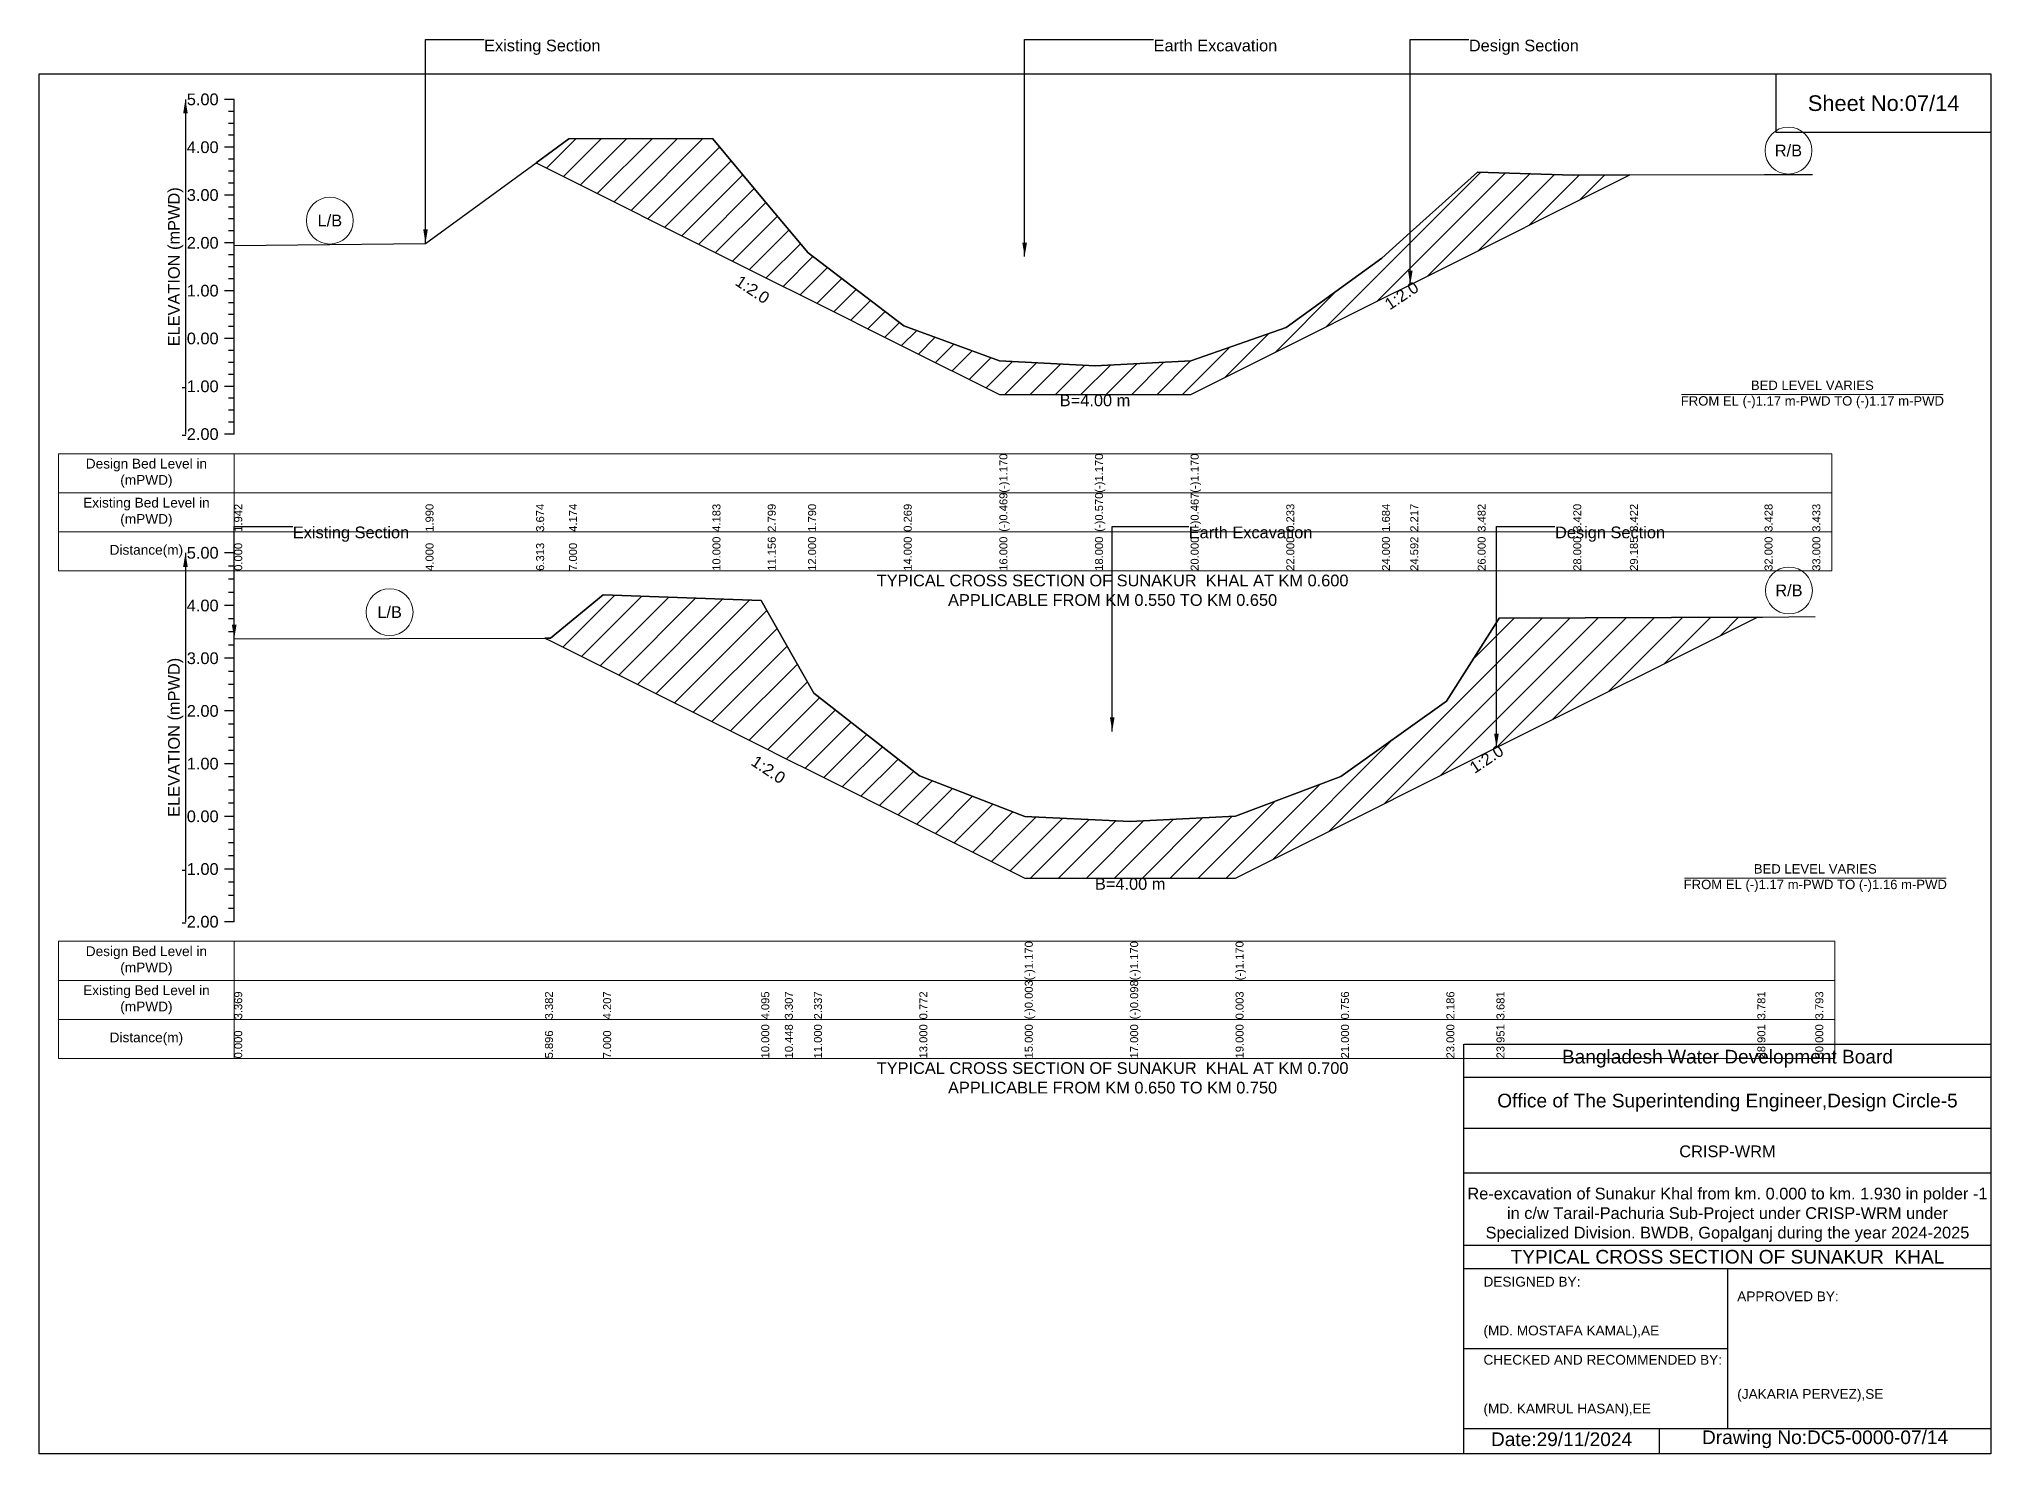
# Model space of a CAD drawing. Header units: inches. Extents: x 91000 to 238000, y -5656 to 143.
# Drawn here: x 160000 to 168000, y -5656 to 143 of the extents above; entities that cross this region are included whole.
import ezdxf

# ---------------------------------------------------------------- set-up
doc = ezdxf.new("R2010")
doc.units = ezdxf.units.IN
doc.header["$LTSCALE"] = 7
doc.header["$MEASUREMENT"] = 0
for name, color, linetype, lineweight in [('Cross section Data Border', 7, 'Continuous', 9), ('Cross Section Labels', 7, 'Continuous', 9), ('Existing_Bed_Level for Xsection', 7, 'Continuous', 25)]:
    doc.layers.add(name, color=color, linetype=linetype, lineweight=lineweight)
doc.styles.get("Standard").update_dxf_attribs({"font": 'arial.ttf'})
doc.dimstyles.get("Standard").update_dxf_attribs({"dimtxt": 0.18, "dimasz": 0.18, "dimexe": 0.18, "dimexo": 0.0625, "dimgap": 0.09, "dimtad": 0, "dimtih": 1, "dimtoh": 1, "dimdec": 4, "dimzin": 0, "dimdsep": 46, "dimtxsty": 'Standard', "dimcen": 0.09, "dimadec": 0, "dimazin": 0, "dimtfac": 1, "dimtdec": 4, "dimtofl": 0, "dimtmove": 0, "dimatfit": 3, "dimfxl": 1, "dimtolj": 1, "dimtzin": 0, "dimarcsym": 0})

msp = doc.modelspace()

# ---------------------------------------------------------------- hatches: boundary and pattern name
at = {"layer": 'Existing_Bed_Level for Xsection'}
h = msp.add_hatch(dxfattribs=at)
h.set_pattern_fill('ANSI31', color=256, scale=588, style=0)
h.paths.add_polyline_path([(162037.3, -364.2), (162172, -431.6), (162760, -725.6), (162986.6, -838.9), (163152, -921.6), (163544, -1117.6), (163936, -1313.6), (164328, -1313.6), (164720, -1313.6), (165112, -1117.6), (165504, -921.6), (165620.1, -863.5), (165896, -725.6), (166288, -529.6), (166520.2, -413.5), (166288, -414), (165896, -401.8), (165620.1, -649.8), (165504, -754.2), (165112, -1038.6), (164720, -1175.8), (164328, -1196), (163936, -1176.2), (163544, -1031.6), (163152, -733.4), (162986.6, -535.6), (162760, -264.4), (162172, -266.2)])
h = msp.add_hatch(dxfattribs=at)
h.set_pattern_fill('ANSI31', color=256, scale=648, style=0)
h.paths.add_polyline_path([(162073.6, -2312.4), (162096, -2323.6), (162312, -2431.6), (162960, -2755.6), (163056.8, -2804), (163176, -2863.6), (163608, -3079.6), (164040, -3295.6), (164472, -3295.6), (164904, -3295.6), (165336, -3079.6), (165768, -2863.6), (165973.3, -2760.9), (165984, -2755.6), (167042.6, -2226.2), (165984, -2230.9), (165973.3, -2247.7), (165768, -2570.7), (165336, -2879.5), (164904, -3042.2), (164472, -3064), (164040, -3043.5), (163608, -2876.1), (163176, -2538), (163056.8, -2328.5), (162960, -2158.3), (162312, -2134.1), (162096, -2312.3)])

# ---------------------------------------------------------------- linework, layer by layer
for points in [[(160000, 0), (168000, 0), (168000, -5656), (160000, -5656)], [(167120, 0), (168000, 0), (168000, -240), (167120, -240)]]:
    msp.add_lwpolyline(points, close=True)
for points in [[(165840, -5656), (165840, -3976), (168000, -3976)], [(165840, -4112), (168000, -4112)], [(165840, -4320), (168000, -4320)], [(165840, -4504), (168000, -4504)], [(165840, -4800), (168000, -4800)], [(165840, -4896), (168000, -4896)], [(166920, -4896), (166920, -5552)], [(165840, -5224), (166920, -5224)], [(165840, -5552), (168000, -5552)], [(166640, -5552), (166640, -5656)]]:
    msp.add_lwpolyline(points)
at = {"layer": 'Cross section Data Border'}
for points in [[(160080, -1556.3), (167348, -1556.3), (167348, -2036.3), (160080, -2036.3)], [(160080, -3554.8), (167360, -3554.8), (167360, -4034.8), (160080, -4034.8)]]:
    msp.add_lwpolyline(points, close=True, dxfattribs=at)
for points in [[(160800, -1556.3), (160800, -2036.3)], [(160080, -1716.3), (167348, -1716.3)], [(160080, -1876.3), (167348, -1876.3)], [(160800, -3554.8), (160800, -4034.8)], [(160080, -3714.8), (167360, -3714.8)], [(160080, -3874.8), (167360, -3874.8)]]:
    msp.add_lwpolyline(points, dxfattribs=at)
at = {"layer": 'Cross Section Labels'}
for points in [[(166732.2, -1313.6), (167803.8, -1313.6)], [(166744.2, -3295.6), (167815.8, -3295.6)]]:
    msp.add_lwpolyline(points, dxfattribs=at)
for centre in [(167170, -313.9), (161192, -600.9), (167172, -2116.8), (161436.8, -2205.7)]:
    msp.add_circle(centre, 96, dxfattribs=at)
at = {"layer": 'Existing_Bed_Level for Xsection'}
for points in [[(160800, -104.3), (160760, -104.3)], [(160800, -153.3), (160776, -153.3)], [(160800, -1476.3), (160800, -1280.3), (160800, -1084.3), (160800, -888.3), (160800, -692.3), (160800, -496.3), (160800, -300.3), (160800, -104.3)], [(160800, -202.3), (160776, -202.3)], [(160800, -300.3), (160760, -300.3)], [(160800, -251.3), (160776, -251.3)], [(160800, -703.6), (161584, -694.2), (162037.3, -364.2), (162172, -266.2), (162760, -264.4), (162986.6, -535.6), (163152, -733.4), (163544, -1031.6), (163936, -1176.2), (163936, -1176.2), (164328, -1196), (164328, -1196), (164720, -1175.8), (164720, -1175.8), (165112, -1038.6), (165504, -754.2), (165620.1, -649.8), (165896, -401.8), (166288, -414), (166520.2, -413.5), (167072, -412.4), (167268, -411.4)], [(160800, -349.3), (160776, -349.3)], [(160800, -398.3), (160776, -398.3)], [(160800, -447.3), (160776, -447.3)], [(160800, -496.3), (160760, -496.3)], [(160800, -545.3), (160776, -545.3)], [(160800, -594.3), (160776, -594.3)], [(160800, -692.3), (160760, -692.3)], [(160800, -643.3), (160776, -643.3)], [(160800, -741.3), (160776, -741.3)], [(160800, -790.3), (160776, -790.3)], [(160800, -839.3), (160776, -839.3)], [(160800, -888.3), (160760, -888.3)], [(160800, -937.3), (160776, -937.3)], [(160800, -986.3), (160776, -986.3)], [(160800, -1035.3), (160776, -1035.3)], [(160800, -1084.3), (160760, -1084.3)], [(160800, -1133.3), (160776, -1133.3)], [(160800, -1182.3), (160776, -1182.3)], [(160800, -1231.3), (160776, -1231.3)], [(160800, -1280.3), (160760, -1280.3)], [(160800, -1329.3), (160776, -1329.3)], [(160800, -1378.3), (160776, -1378.3)], [(160800, -1427.3), (160776, -1427.3)], [(160800, -1476.3), (160760, -1476.3)], [(160800, -1962.8), (160760, -1962.8)], [(160800, -3474.8), (160800, -3258.8), (160800, -3042.8), (160800, -2826.8), (160800, -2610.8), (160800, -2394.8), (160800, -2178.8), (160800, -1962.8)], [(160800, -2016.8), (160776, -2016.8)], [(160800, -2070.8), (160776, -2070.8)], [(160800, -2124.8), (160776, -2124.8)], [(160800, -2315.1), (162073.6, -2312.4), (162096, -2312.3), (162312, -2134.1), (162960, -2158.3), (163056.8, -2328.5), (163176, -2538), (163608, -2876.1), (164040, -3043.5), (164040, -3043.5), (164472, -3064), (164472, -3064), (164904, -3042.2), (164904, -3042.2), (165336, -2879.5), (165768, -2570.7), (165973.3, -2247.7), (165984, -2230.9), (167042.6, -2226.2), (167064, -2226.1), (167280, -2223.5)], [(160800, -2178.8), (160760, -2178.8)], [(160800, -2232.8), (160776, -2232.8)], [(160800, -2286.8), (160776, -2286.8)], [(160800, -2394.8), (160760, -2394.8)], [(160800, -2340.8), (160776, -2340.8)], [(160800, -2448.8), (160776, -2448.8)], [(160800, -2502.8), (160776, -2502.8)], [(160800, -2556.8), (160776, -2556.8)], [(160800, -2610.8), (160760, -2610.8)], [(160800, -2664.8), (160776, -2664.8)], [(160800, -2718.8), (160776, -2718.8)], [(160800, -2772.8), (160776, -2772.8)], [(160800, -2826.8), (160760, -2826.8)], [(160800, -2880.8), (160776, -2880.8)], [(160800, -2934.8), (160776, -2934.8)], [(160800, -2988.8), (160776, -2988.8)], [(160800, -3042.8), (160760, -3042.8)], [(160800, -3096.8), (160776, -3096.8)], [(160800, -3150.8), (160776, -3150.8)], [(160800, -3258.8), (160760, -3258.8)], [(160800, -3204.8), (160776, -3204.8)], [(160800, -3312.8), (160776, -3312.8)], [(160800, -3366.8), (160776, -3366.8)], [(160800, -3420.8), (160776, -3420.8)], [(160800, -3474.8), (160760, -3474.8)]]:
    msp.add_lwpolyline(points, dxfattribs=at)
for points in [[(162037.3, -364.2), (162037.3, -364.2), (162172, -431.6), (162760, -725.6), (162986.6, -838.9), (163152, -921.6), (163544, -1117.6), (163936, -1313.6), (163936, -1313.6), (164328, -1313.6), (164328, -1313.6), (164720, -1313.6), (164720, -1313.6), (165112, -1117.6), (165504, -921.6), (165620.1, -863.5), (165896, -725.6), (166288, -529.6), (166520.2, -413.5), (166520.2, -413.5), (166520.2, -413.5), (166288, -414), (165896, -401.8), (165620.1, -649.8), (165504, -754.2), (165112, -1038.6), (164720, -1175.8), (164720, -1175.8), (164328, -1196), (164328, -1196), (163936, -1176.2), (163936, -1176.2), (163544, -1031.6), (163152, -733.4), (162986.6, -535.6), (162760, -264.4), (162172, -266.2), (162037.3, -364.2)], [(162073.6, -2312.4), (162096, -2323.6), (162312, -2431.6), (162960, -2755.6), (163056.8, -2804), (163176, -2863.6), (163608, -3079.6), (164040, -3295.6), (164040, -3295.6), (164472, -3295.6), (164472, -3295.6), (164904, -3295.6), (164904, -3295.6), (165336, -3079.6), (165768, -2863.6), (165973.3, -2760.9), (165984, -2755.6), (167042.6, -2226.2), (165984, -2230.9), (165973.3, -2247.7), (165768, -2570.7), (165336, -2879.5), (164904, -3042.2), (164904, -3042.2), (164472, -3064), (164472, -3064), (164040, -3043.5), (164040, -3043.5), (163608, -2876.1), (163176, -2538), (163056.8, -2328.5), (162960, -2158.3), (162312, -2134.1), (162096, -2312.3)]]:
    msp.add_lwpolyline(points, close=True, dxfattribs=at)

# ---------------------------------------------------------------- texts
at = {"attachment_point": 5}
for s, insert, char_height in [('Sheet No:07/14', (167560, -120), 64), ('Bangladesh Water Development Board', (166920, -4036), 56), ('Office of The Superintending Engineer,Design Circle-5', (166920, -4216), 56)]:
    msp.add_mtext(s, dxfattribs=dict(at, insert=insert, char_height=char_height))
for s, insert, char_height, width, attachment_point in [('CRISP-WRM', (166920, -4416), 48, 2240, 5), ('Re-excavation of Sunakur Khal from km. 0.000 to km. 1.930 in polder -1  in c/w Tarail-Pachuria Sub-Project under CRISP-WRM under Specialized Division. BWDB, Gopalganj during the year 2024-2025', (166920, -4676), 48, 2160, 5), ('TYPICAL CROSS SECTION OF SUNAKUR  KHAL', (166920, -4848), 56, 2240, 5), ('DESIGNED BY:^J^J^J(MD. MOSTAFA KAMAL),AE', (165920, -5056), 40, 1120, 4), ('APPROVED BY:^J^J^J^J^J^J(JAKARIA PERVEZ),SE', (166960, -5216), 40, 1120, 4), ('CHECKED AND RECOMMENDED BY:^J^J^J(MD. KAMRUL HASAN),EE', (165920, -5376), 40, 1120, 4), ('Date:29/11/2024', (166240, -5596), 56, 1120, 5), ('Drawing No:DC5-0000-07/14', (167320, -5596), 56, 1760, 5)]:
    msp.add_mtext(s, dxfattribs=dict(insert=insert, char_height=char_height, width=width, attachment_point=attachment_point))
at = {"layer": 'Cross section Data Border', "char_height": 40, "width": 640, "attachment_point": 5}
for s, insert in [('Design Bed Level in (mPWD)', (160440, -1636.3)), ('Existing Bed Level in (mPWD)', (160440, -1796.3)), ('Distance(m)', (160440, -1956.3)), ('Design Bed Level in (mPWD)', (160440, -3634.8)), ('Existing Bed Level in (mPWD)', (160440, -3794.8)), ('Distance(m)', (160440, -3954.8))]:
    msp.add_mtext(s, dxfattribs=dict(at, insert=insert))
at = {"layer": 'Cross Section Labels'}
for s, insert, char_height, attachment_point in [('Existing Section', (161824, 140.7), 48, 1), ('Earth Excavation', (164568, 140.7), 48, 1), ('Design Section', (165860.1, 140.7), 48, 1), ('R/B', (167170, -313.9), 48, 5), ('L/B', (161192, -600.9), 48, 5), ('BED LEVEL VARIES ^JFROM EL (-)1.17 m-PWD TO (-)1.17 m-PWD', (167268, -1313.6), 38.4, 5), ('B=4.00 m', (164328, -1313.6), 48, 2), ('Existing Section', (161040, -1854.8), 48, 1), ('Earth Excavation', (164712, -1854.8), 48, 1), ('Design Section', (166213.3, -1854.8), 48, 1), ('TYPICAL CROSS SECTION OF SUNAKUR  KHAL AT KM 0.600^JAPPLICABLE FROM KM 0.550 TO KM 0.650', (164400, -2116.3), 48, 5), ('R/B', (167172, -2116.8), 48, 5), ('L/B', (161436.8, -2205.7), 48, 5), ('BED LEVEL VARIES ^JFROM EL (-)1.17 m-PWD TO (-)1.16 m-PWD', (167280, -3295.6), 38.4, 5), ('B=4.00 m', (164472, -3295.6), 48, 2), ('TYPICAL CROSS SECTION OF SUNAKUR  KHAL AT KM 0.700^JAPPLICABLE FROM KM 0.650 TO KM 0.750', (164400, -4114.8), 48, 5)]:
    msp.add_mtext(s, dxfattribs=dict(at, insert=insert, char_height=char_height, attachment_point=attachment_point))
at = {"layer": 'Cross Section Labels', "char_height": 48, "attachment_point": 2}
for insert, rotation in [((162937.6, -863.4), 326.30993), ((165571.1, -888), 33.69007), ((163002.8, -2831), 326.30993), ((165919.3, -2787.9), 33.69007)]:
    msp.add_mtext('1:2.0', dxfattribs=dict(at, insert=insert, rotation=rotation))
at = {"layer": 'Existing_Bed_Level for Xsection', "char_height": 48, "attachment_point": 6}
for s, insert in [('5.00', (160736, -104.3)), ('4.00', (160736, -300.3)), ('3.00', (160736, -496.3)), ('2.00', (160736, -692.3)), ('1.00', (160736, -888.3)), ('0.00', (160736, -1084.3)), ('-1.00', (160736, -1280.3)), ('-2.00', (160736, -1476.3)), ('5.00', (160736, -1962.8)), ('4.00', (160736, -2178.8)), ('3.00', (160736, -2394.8)), ('2.00', (160736, -2610.8)), ('1.00', (160736, -2826.8)), ('0.00', (160736, -3042.8)), ('-1.00', (160736, -3258.8)), ('-2.00', (160736, -3474.8))]:
    msp.add_mtext(s, dxfattribs=dict(at, insert=insert))
at = {"layer": 'Existing_Bed_Level for Xsection', "rotation": 90}
for s, insert, char_height, attachment_point in [('ELEVATION (mPWD)', (160560, -790.3), 48, 5), ('(-)1.170', (163936, -1716.3), 32.8, 1), ('(-)1.170', (164328, -1716.3), 32.8, 1), ('(-)1.170', (164720, -1716.3), 32.8, 1), ('(-)0.469', (163936, -1876.3), 32.8, 1), ('(-)0.570', (164328, -1876.3), 32.8, 1), ('(-)0.467', (164720, -1876.3), 32.8, 1), ('1.942', (160800, -1876.3), 32.8, 1), ('1.990', (161584, -1876.3), 32.8, 1), ('3.674', (162037.3, -1876.3), 32.8, 1), ('4.174', (162172, -1876.3), 32.8, 1), ('4.183', (162760, -1876.3), 32.8, 1), ('2.799', (162986.6, -1876.3), 32.8, 1), ('1.790', (163152, -1876.3), 32.8, 1), ('0.269', (163544, -1876.3), 32.8, 1), ('0.233', (165112, -1876.3), 32.8, 1), ('1.684', (165504, -1876.3), 32.8, 1), ('2.217', (165620.1, -1876.3), 32.8, 1), ('3.482', (165896, -1876.3), 32.8, 1), ('3.420', (166288, -1876.3), 32.8, 1), ('3.422', (166520.2, -1876.3), 32.8, 1), ('3.428', (167072, -1876.3), 32.8, 1), ('3.433', (167268, -1876.3), 32.8, 1), ('10.000', (162760, -2036.3), 32.8, 1), ('11.156', (162986.6, -2036.3), 32.8, 1), ('12.000', (163152, -2036.3), 32.8, 1), ('14.000', (163544, -2036.3), 32.8, 1), ('16.000', (163936, -2036.3), 32.8, 1), ('18.000', (164328, -2036.3), 32.8, 1), ('20.000', (164720, -2036.3), 32.8, 1), ('22.000', (165112, -2036.3), 32.8, 1), ('24.000', (165504, -2036.3), 32.8, 1), ('24.592', (165620.1, -2036.3), 32.8, 1), ('26.000', (165896, -2036.3), 32.8, 1), ('28.000', (166288, -2036.3), 32.8, 1), ('29.185', (166520.2, -2036.3), 32.8, 1), ('32.000', (167072, -2036.3), 32.8, 1), ('33.000', (167268, -2036.3), 32.8, 1), ('0.000', (160800, -2036.3), 32.8, 1), ('4.000', (161584, -2036.3), 32.8, 1), ('6.313', (162037.3, -2036.3), 32.8, 1), ('7.000', (162172, -2036.3), 32.8, 1), ('ELEVATION (mPWD)', (160560, -2718.8), 48, 5), ('(-)1.170', (164040, -3714.8), 32.8, 1), ('(-)1.170', (164472, -3714.8), 32.8, 1), ('(-)1.170', (164904, -3714.8), 32.8, 1), ('(-)0.003', (164040, -3874.8), 32.8, 1), ('(-)0.098', (164472, -3874.8), 32.8, 1), ('3.369', (160800, -3874.8), 32.8, 1), ('3.382', (162073.6, -3874.8), 32.8, 1), ('4.207', (162312, -3874.8), 32.8, 1), ('4.095', (162960, -3874.8), 32.8, 1), ('3.307', (163056.8, -3874.8), 32.8, 1), ('2.337', (163176, -3874.8), 32.8, 1), ('0.772', (163608, -3874.8), 32.8, 1), ('0.003', (164904, -3874.8), 32.8, 1), ('0.756', (165336, -3874.8), 32.8, 1), ('2.186', (165768, -3874.8), 32.8, 1), ('3.681', (165973.3, -3874.8), 32.8, 1), ('3.781', (167042.6, -3874.8), 32.8, 1), ('3.793', (167280, -3874.8), 32.8, 1), ('10.000', (162960, -4034.8), 32.8, 1), ('10.448', (163056.8, -4034.8), 32.8, 1), ('11.000', (163176, -4034.8), 32.8, 1), ('13.000', (163608, -4034.8), 32.8, 1), ('15.000', (164040, -4034.8), 32.8, 1), ('17.000', (164472, -4034.8), 32.8, 1), ('19.000', (164904, -4034.8), 32.8, 1), ('21.000', (165336, -4034.8), 32.8, 1), ('23.000', (165768, -4034.8), 32.8, 1), ('23.951', (165973.3, -4034.8), 32.8, 1), ('28.901', (167042.6, -4034.8), 32.8, 1), ('30.000', (167280, -4034.8), 32.8, 1), ('0.000', (160800, -4034.8), 32.8, 1), ('5.896', (162073.6, -4034.8), 32.8, 1), ('7.000', (162312, -4034.8), 32.8, 1)]:
    msp.add_mtext(s, dxfattribs=dict(at, insert=insert, char_height=char_height, attachment_point=attachment_point))

# ---------------------------------------------------------------- leaders
at = {"layer": 'Cross Section Labels', "annotation_type": 0, "has_hookline": 1, "hookline_direction": 0}
for points, text_width in [([(161584, -694.2), (161584, 140.7), (161823.9, 140.7)], 467.2), ([(164039.5, -748.6), (164039.5, 140.7), (164567.9, 140.7)], 497), ([(165620.1, -863.5), (165620.1, 140.7), (165860, 140.7)], 441.2), ([(160800, -2315.1), (160800, -1854.8), (161039.9, -1854.8)], 467.2), ([(164398.6, -2694.2), (164398.6, -1854.8), (164711.9, -1854.8)], 497), ([(165973.3, -2760.9), (165973.3, -1854.8), (166213.2, -1854.8)], 441.2)]:
    msp.add_leader(points, dimstyle='Standard', override={"dimasz": 57.6}, dxfattribs=dict(at, text_width=text_width))
at = {"layer": 'Existing_Bed_Level for Xsection'}
for points in [[(160600, -104.3), (160600, -1476.3)], [(160600, -1962.8), (160600, -3474.8)]]:
    msp.add_leader(points, dimstyle='Standard', override={"dimasz": 57.6}, dxfattribs=at)

doc.saveas('drawing.dxf')
